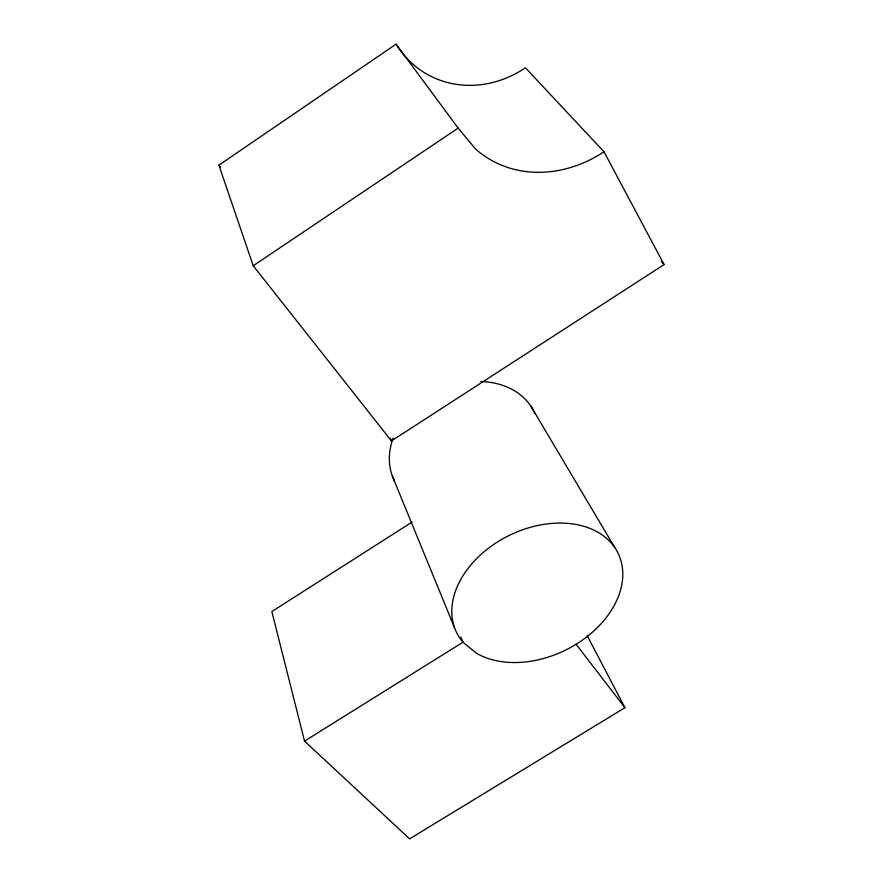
<?xml version="1.0" encoding="UTF-8"?>
<svg xmlns="http://www.w3.org/2000/svg" width="883" height="883" viewBox="0 0 883 883"><rect width="100%" height="100%" fill="white"/><g stroke="black" fill="none" stroke-linecap="round" stroke-linejoin="round"><path stroke-width="1.32" d="M218.907 165.176L396.059 44.15A105.783 94.525 -60.8 0 0 525.429 67.792L604.005 151.788L664.093 264.558L391.445 440.926L253.222 265.75L218.907 165.176L220.573 167.373M253.222 265.75L458.167 128.112L475.451 148.907A121.545 104.635 -52.6 0 0 604.005 151.788M412.008 522.107L271.854 611.555L304.525 741.124L409.624 838.85L624.921 707.702L587.239 635.738M304.525 741.124L462.979 642.217A89.967 63.885 -26.2 0 1 530.429 527.306A89.967 63.885 -26.2 0 1 617.405 598.895A89.967 63.885 -26.2 0 1 476.268 653.155L462.979 642.217L460.882 637.129M661.389 261.456L664.093 264.558M576.102 644.259L624.921 707.702M396.059 44.15L458.167 128.112M530.815 406.092L614.745 547.482M390.374 438.387L391.445 440.926M392.35 476.069L454.568 627.835M394.447 480.959A77.925 61.093 -26.5 0 1 393.2 438.012M480.86 381.544A77.925 61.093 -26.5 0 1 534.734 413.089"/></g></svg>
